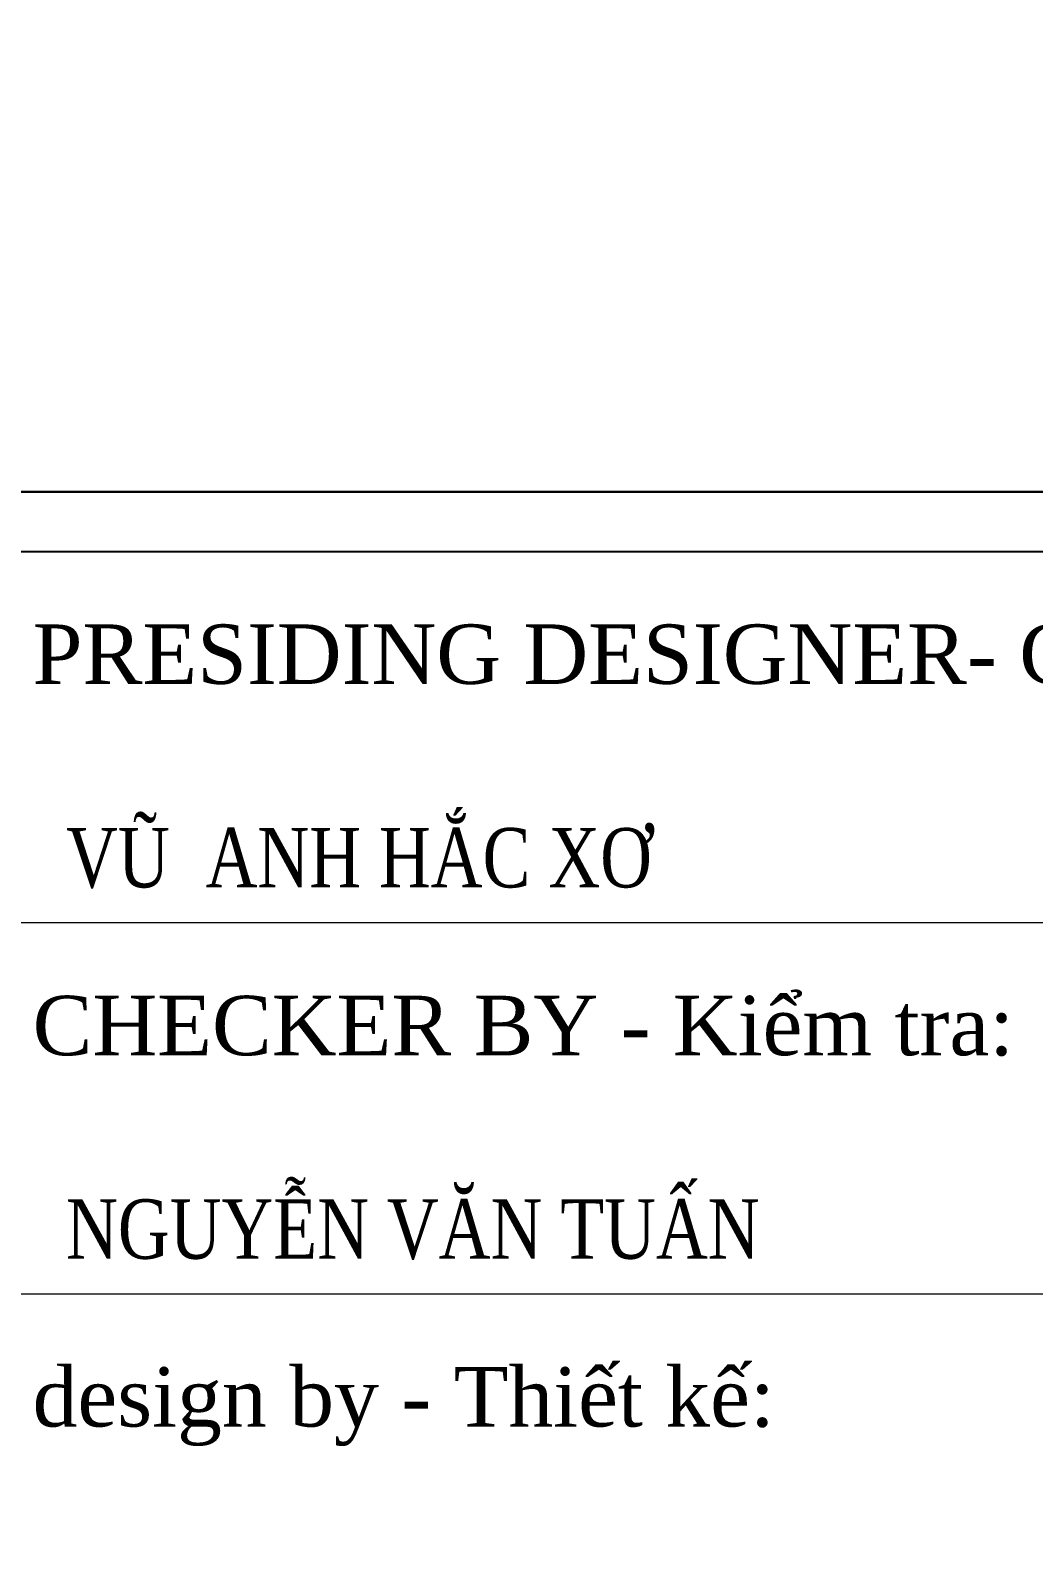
# Model space of a CAD drawing. Header units: inches. Extents: x 315041 to 662841, y -45540 to -35018.
# Drawn here: x 331608.23 to 331638.65, y -37084.22 to -37038.43 of the extents above; entities that cross this region are included whole.
import ezdxf

# ---------------------------------------------------------------- set-up
doc = ezdxf.new("R2010")
doc.units = ezdxf.units.IN
doc.header["$MEASUREMENT"] = 0
doc.layers.add('7', color=7, linetype='Continuous')
doc.layers.add('BAO KHUNG', color=31, linetype='Continuous')
doc.layers.add('Cover text', color=7, linetype='Continuous', true_color=0x52370f)
doc.layers.add('S-Hatch', color=8, linetype='Continuous', lineweight=9)
doc.styles.add('ST3', font='times.ttf', dxfattribs={"width": 0.8})

# ---------------------------------------------------------------- blocks, each defined once
blk = doc.blocks.new('A$C75D82031')
at = {"layer": '7', "color": 147, "linetype": 'Continuous'}
blk.add_lwpolyline([(12.331, 57.61), (581.669, 57.61), (581.669, 409.19), (12.331, 409.19)], close=True, dxfattribs=at)
at = {"layer": 'BAO KHUNG', "color": 7}
for points in [[(144.951, 55.81), (285.801, 55.81), (285.801, 10.81), (144.951, 10.81)], [(211.893, 55.81), (474.138, 55.81), (474.138, 10.81), (211.893, 10.81)]]:
    blk.add_lwpolyline(points, close=True, dxfattribs=at)
at = {"layer": 'S-Hatch'}
for p, q in [((285.801, 44.56), (213.954, 44.56)), ((285.801, 33.31), (213.954, 33.31))]:
    blk.add_line(p, q, dxfattribs=at)
at = {"layer": 'BAO KHUNG', "color": 7, "linetype": 'Continuous', "style": 'ST3'}
for s, p in [('PRESIDING DESIGNER- Chủ trì TK:', (216.863, 51.797)), ('CHECKER BY - Kiểm tra:', (216.863, 40.547)), ('design by - Thiết kế:', (216.863, 29.297))]:
    blk.add_text(s, height=1.8, dxfattribs=at).set_placement(p)
at = {"layer": 'Cover text', "linetype": 'Continuous', "style": 'ST3', "width": 0.8}
for s, p in [('VŨ  ANH HẮC XƠ', (217.877, 45.631)), ('NGUYỄN VĂN TUẤN', (217.877, 34.381))]:
    blk.add_text(s, height=1.8, dxfattribs=at).set_placement(p)

msp = doc.modelspace()

# ---------------------------------------------------------------- linework, layer by layer
at = {"color": 8}
msp.add_lwpolyline([(331403.7734, -36876.627), (331973.1113, -36876.627), (331973.1113, -37052.4169), (331403.7734, -37052.4169)], close=True, dxfattribs=at)

# ---------------------------------------------------------------- block references
at = {"color": 1}
msp.add_blockref('A$C75D82031', (331391.4423, -37110.027), dxfattribs=at)

doc.saveas('drawing.dxf')
